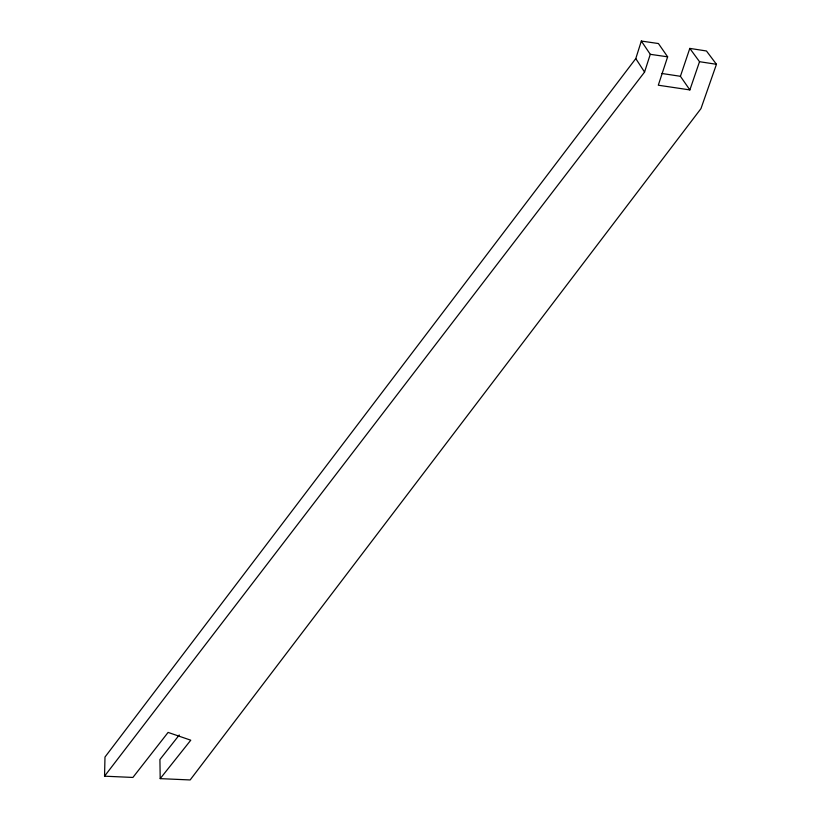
<?xml version="1.0" encoding="UTF-8"?>
<svg xmlns="http://www.w3.org/2000/svg" width="821" height="821" viewBox="0 0 821 821"><rect width="100%" height="100%" fill="white"/><g stroke="black" fill="none" stroke-linecap="round" stroke-linejoin="round"><path stroke-width="1.23" d="M689.804 48.398L706.46 50.984L716.456 64.295L700.96 108.629L190.154 779.95L160.198 778.636L190.77 740.203L168.1 732.414L132.899 777.446L104.544 776.184L104.985 757.044L635.782 58.599L641.334 41.05L658.421 43.544L667.637 56.823L658.298 85.21L689.866 89.92L699.523 61.698L689.804 48.398L680.414 76.291L689.866 89.92M104.544 776.184L644.557 72.084L650.273 54.319L641.334 41.05M179.265 734.98L159.921 759.528L160.198 778.636M650.273 54.319L667.637 56.823M661.777 73.469L680.414 76.291M699.523 61.698L716.456 64.295M635.782 58.599L644.557 72.084"/></g></svg>
